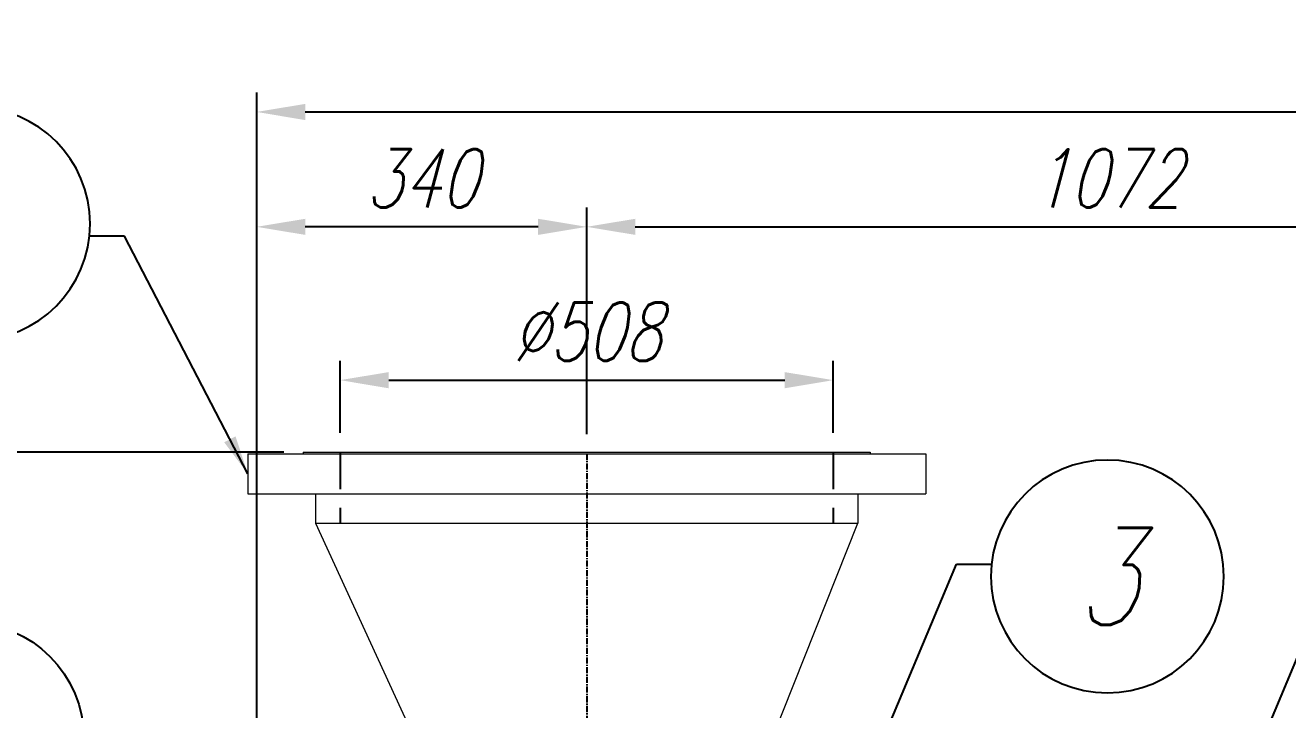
# Model space of a CAD drawing. Header units: millimetres. Extents: x -2122 to 22797, y 3569 to 89276.
# Drawn here: x -1186 to 114, y 88439 to 89145 of the extents above; entities that cross this region are included whole.
import ezdxf
from ezdxf.enums import TextEntityAlignment as Align

# ---------------------------------------------------------------- set-up
doc = ezdxf.new("R2010")
doc.units = ezdxf.units.MM
doc.header["$LTSCALE"] = 20
doc.linetypes.add('CENTER', pattern=[2, 1.25, -0.25, 0.25, -0.25])
doc.linetypes.add('HIDDEN', pattern=[9.525, 6.35, -3.175])
doc.layers.add('IA-DIBUJO', color=3, linetype='Continuous', lineweight=30)
for name, color, linetype in [('IA-DIM', 7, 'Continuous'), ('IA-EJES', 4, 'CENTER'), ('IA-SEGM', 1, 'HIDDEN'), ('IA-TEXT', 2, 'Continuous')]:
    doc.layers.add(name, color=color, linetype=linetype)
doc.styles.add('ING-AMB', font='romans.shx', dxfattribs={"width": 0.75, "oblique": 15})
doc.styles.add('SALVADOR', font='romans.shx', dxfattribs={"width": 0.75, "oblique": 15})
doc.dimstyles.new('ING-AMB 16', dxfattribs={"dimscale": 16, "dimtxt": 3, "dimasz": 2.5, "dimexe": 1, "dimexo": 1, "dimgap": 1, "dimtad": 1, "dimdec": 0, "dimzin": 0, "dimdsep": 46, "dimtxsty": 'ING-AMB', "dimcen": 0.1, "dimclrd": 7, "dimclre": 7, "dimclrt": 2, "dimadec": 0, "dimazin": 0, "dimtfac": 1, "dimtdec": 0, "dimtmove": 0, "dimatfit": 0, "dimfxl": 1.25, "dimtfill": 1, "dimtolj": 1, "dimtzin": 0, "dimarcsym": 1})
doc.dimstyles.new('ING-AMB 20', dxfattribs={"dimscale": 20, "dimtxt": 3, "dimasz": 2.5, "dimexe": 1, "dimexo": 1, "dimgap": 1, "dimtad": 1, "dimdec": 0, "dimzin": 0, "dimdsep": 46, "dimtxsty": 'ING-AMB', "dimcen": 0.1, "dimclrd": 7, "dimclre": 7, "dimclrt": 2, "dimadec": 0, "dimazin": 0, "dimtfac": 1, "dimtdec": 0, "dimtmove": 0, "dimatfit": 0, "dimfxl": 1.25, "dimtolj": 1, "dimtzin": 0, "dimarcsym": 1})

# ---------------------------------------------------------------- blocks, each defined once
blk = doc.blocks.new('*D8')
at = {"layer": 'Defpoints', "color": 0, "transparency": 16777216}
for p in [(-353.9, 88778.9), (-861.9, 88704.6), (-353.9, 88704.6)]:
    blk.add_point(p, dxfattribs=at)
at = {"layer": 'IA-DIM', "color": 7, "lineweight": -2, "transparency": 16777216}
for p, q in [((-861.9, 88724.6), (-861.9, 88798.9)), ((-353.9, 88724.6), (-353.9, 88798.9)), ((-811.9, 88778.9), (-403.9, 88778.9))]:
    blk.add_line(p, q, dxfattribs=at)
at = {"layer": 'IA-DIM', "color": 7, "transparency": 16777216}
for points in [[(-811.9, 88787.2), (-811.9, 88770.5), (-861.9, 88778.9)], [(-403.9, 88787.2), (-403.9, 88770.5), (-353.9, 88778.9)]]:
    blk.add_solid(points, dxfattribs=at)
at = {"layer": 'IA-DIM', "color": 2, "transparency": 16777216, "insert": (-607.9, 88828.9), "char_height": 60, "attachment_point": 5, "style": 'ING-AMB'}
blk.add_mtext('\\A1;%%C508', dxfattribs=at)
blk = doc.blocks.new('*D17')
at = {"layer": 'Defpoints', "color": 0, "transparency": 16777216}
for p in [(-947.9, 88936.9), (-607.9, 88704.6), (-947.9, 88101.7)]:
    blk.add_point(p, dxfattribs=at)
at = {"layer": 'IA-DIM', "color": 7, "lineweight": -2, "transparency": 16777216}
for p, q in [((-947.9, 88121.7), (-947.9, 88956.9)), ((-607.9, 88724.6), (-607.9, 88956.9)), ((-657.9, 88936.9), (-897.9, 88936.9))]:
    blk.add_line(p, q, dxfattribs=at)
at = {"layer": 'IA-DIM', "color": 7, "transparency": 16777216}
for points in [[(-897.9, 88945.2), (-897.9, 88928.6), (-947.9, 88936.9)], [(-657.9, 88945.2), (-657.9, 88928.6), (-607.9, 88936.9)]]:
    blk.add_solid(points, dxfattribs=at)
at = {"layer": 'IA-DIM', "color": 2, "transparency": 16777216, "insert": (-777.9, 88986.9), "char_height": 60, "attachment_point": 5, "style": 'ING-AMB'}
blk.add_mtext('\\A1;340', dxfattribs=at)
blk = doc.blocks.new('*D20')
at = {"layer": 'Defpoints', "color": 0, "transparency": 16777216}
for p in [(464.1, 88936.9), (-607.9, 88703.1), (464.1, 88014.6)]:
    blk.add_point(p, dxfattribs=at)
at = {"layer": 'IA-DIM', "color": 7, "lineweight": -2, "transparency": 16777216}
for p, q in [((-607.9, 88723.1), (-607.9, 88956.9)), ((464.1, 88034.6), (464.1, 88956.9)), ((-557.9, 88936.9), (414.1, 88936.9))]:
    blk.add_line(p, q, dxfattribs=at)
at = {"layer": 'IA-DIM', "color": 7, "transparency": 16777216}
for points in [[(-557.9, 88945.2), (-557.9, 88928.6), (-607.9, 88936.9)], [(414.1, 88945.2), (414.1, 88928.6), (464.1, 88936.9)]]:
    blk.add_solid(points, dxfattribs=at)
at = {"layer": 'IA-DIM', "color": 2, "transparency": 16777216, "insert": (-71.9, 88986.9), "char_height": 60, "attachment_point": 5, "style": 'ING-AMB'}
blk.add_mtext('\\A1;1072', dxfattribs=at)
blk = doc.blocks.new('*D22')
at = {"layer": 'Defpoints', "color": 0, "transparency": 16777216}
for p in [(-900, 88704.6), (-1417.2, 87809.6), (-1340, 87809.6)]:
    blk.add_point(p, dxfattribs=at)
at = {"layer": 'IA-DIM', "color": 7, "lineweight": -2, "transparency": 16777216}
for p, q in [((-920, 88704.6), (-1437.2, 88704.6)), ((-1417.2, 88654.6), (-1417.2, 87859.6)), ((-1360, 87809.6), (-1437.2, 87809.6))]:
    blk.add_line(p, q, dxfattribs=at)
at = {"layer": 'IA-DIM', "color": 7, "transparency": 16777216}
for points in [[(-1425.5, 88654.6), (-1408.9, 88654.6), (-1417.2, 88704.6)], [(-1425.5, 87859.6), (-1408.9, 87859.6), (-1417.2, 87809.6)]]:
    blk.add_solid(points, dxfattribs=at)
at = {"layer": 'IA-DIM', "color": 2, "transparency": 16777216, "insert": (-1467.2, 88257.1), "char_height": 60, "attachment_point": 5, "rotation": 90, "style": 'ING-AMB'}
blk.add_mtext('\\A1;895', dxfattribs=at)
blk = doc.blocks.new('*D28')
at = {"layer": 'Defpoints', "color": 0, "transparency": 16777216}
for p in [(2200.2, 89055.3), (-947.9, 88101.7), (2200.2, 88063.3)]:
    blk.add_point(p, dxfattribs=at)
at = {"layer": 'IA-DIM', "color": 7, "lineweight": -2, "transparency": 16777216}
for p, q in [((-947.9, 88121.7), (-947.9, 89075.3)), ((2200.2, 88083.3), (2200.2, 89075.3)), ((-897.9, 89055.3), (2150.2, 89055.3))]:
    blk.add_line(p, q, dxfattribs=at)
at = {"layer": 'IA-DIM', "color": 7, "transparency": 16777216}
for points in [[(-897.9, 89063.6), (-897.9, 89046.9), (-947.9, 89055.3)], [(2150.2, 89063.6), (2150.2, 89046.9), (2200.2, 89055.3)]]:
    blk.add_solid(points, dxfattribs=at)
at = {"layer": 'IA-DIM', "color": 2, "transparency": 16777216, "insert": (626.2, 89105.3), "char_height": 60, "attachment_point": 5, "style": 'ING-AMB'}
blk.add_mtext('\\A1;3148', dxfattribs=at)
blk = doc.blocks.new('EJE')
blk.add_circle((0, 6), 6)
at = {"style": 'SALVADOR', "oblique": 15, "width": 0.75}
blk.add_attdef('N', text='', height=5, dxfattribs=at).set_placement((0, 6), align=Align.MIDDLE)

msp = doc.modelspace()

# ---------------------------------------------------------------- linework, layer by layer
at = {"color": 0, "linetype": 'Continuous', "lineweight": 0}
msp.add_line((-315.8, 88704.6), (-315.8, 88703.1), dxfattribs=at)
at = {"layer": 'IA-DIBUJO', "color": 2, "linetype": 'Continuous', "lineweight": 0}
for p, q in [((-957.1, 88703.1), (-258.6, 88703.1)), ((-957.1, 88703.1), (-957.1, 88661.7)), ((-900, 88704.6), (-315.8, 88704.6)), ((-900, 88704.6), (-900, 88703.1)), ((-258.6, 88703.1), (-258.6, 88661.7)), ((-957.1, 88661.7), (-258.6, 88661.7))]:
    msp.add_line(p, q, dxfattribs=at)
at = {"layer": 'IA-DIBUJO', "color": 3, "linetype": 'Continuous', "lineweight": 0}
for p, q in [((-887.3, 88661.7), (-887.3, 88631.4)), ((-328.5, 88661.7), (-328.5, 88631.4)), ((-887.3, 88631.4), (-328.5, 88631.4))]:
    msp.add_line(p, q, dxfattribs=at)
at = {"layer": 'IA-DIBUJO', "color": 3, "linetype": 'Continuous', "lineweight": 0, "extrusion": (2.06626e-48, 1, -1.83697e-16)}
for p, q in [((-887.3, 88631.4), (-737.6, 88306.5)), ((-457.6, 88306.5), (-328.5, 88631.4))]:
    msp.add_line(p, q, dxfattribs=at)
at = {"layer": 'IA-EJES', "ltscale": 0.25}
msp.add_line((-607.9, 88703.1), (-607.9, 86925.4), dxfattribs=at)
at = {"layer": 'IA-SEGM', "ltscale": 0.3}
for p, q in [((-861.9, 88704.6), (-861.9, 88631.4)), ((-353.9, 88704.6), (-353.9, 88631.4))]:
    msp.add_line(p, q, dxfattribs=at)

# ---------------------------------------------------------------- block references
at = {"layer": 'IA-TEXT'}
ref = msp.add_blockref('EJE', (-1239.5, 89060), dxfattribs=dict(at, xscale=-20, yscale=20, zscale=20, rotation=180))
ref.add_attrib('N', '2', dxfattribs={"layer": '0', "height": 100, "style": 'SALVADOR', "oblique": 15, "width": 0.75}).set_placement((-1239.5, 88940), align=Align.MIDDLE)
ref = msp.add_blockref('EJE', (-71.4, 88456.6, 1283.4), dxfattribs=dict(at, xscale=-20, yscale=20, zscale=20))
ref.add_attrib('N', '3', dxfattribs={"layer": '0', "height": 100, "style": 'SALVADOR', "oblique": 15, "width": 0.75}).set_placement((-71.4, 88576.6, 1283.4), align=Align.MIDDLE)
at = {"layer": 'IA-TEXT', "xscale": 20, "yscale": 20, "zscale": 20}
msp.add_blockref('EJE', (-1245.8, 88289.3), dxfattribs=at).add_auto_attribs({'N': '1'})

# ---------------------------------------------------------------- dimensions: what is measured, and where the dimension line sits
at = {"layer": 'IA-DIM'}
for base, p1, p2, picture, middle in [((2200.2, 89055.3), (-947.9, 88101.7), (2200.2, 88063.3), '*D28', (626.2, 89105.3)), ((-947.9, 88936.9), (-607.9, 88704.6), (-947.9, 88101.7), '*D17', (-777.9, 88986.9)), ((464.1, 88936.9), (-607.9, 88703.1), (464.1, 88014.6), '*D20', (-71.9, 88986.9))]:
    dim = msp.add_linear_dim(base=base, p1=p1, p2=p2, dimstyle='ING-AMB 20', override={"dimpost": '\\X'}, dxfattribs=at)
    dim.commit()
    dim.dimension.update_dxf_attribs({"geometry": picture, "text_midpoint": middle})
dim = msp.add_linear_dim(base=(-353.9, 88778.9), p1=(-861.9, 88704.6), p2=(-353.9, 88704.6), text='%%C<>', dimstyle='ING-AMB 20', override={"dimpost": '\\X'}, dxfattribs=at)
dim.commit()
dim.dimension.update_dxf_attribs({"geometry": '*D8', "text_midpoint": (-607.9, 88828.9)})
dim = msp.add_linear_dim(base=(-1417.2, 87809.6), p1=(-900, 88704.6), p2=(-1340, 87809.6), angle=90, dimstyle='ING-AMB 20', override={"dimpost": '\\X'}, dxfattribs=at)
dim.commit()
dim.dimension.update_dxf_attribs({"geometry": '*D22', "text_midpoint": (-1467.2, 88257.1)})

# ---------------------------------------------------------------- leaders
at = {"layer": 'IA-TEXT'}
for points in [[(-957.1, 88682.4), (-1084, 88927.4), (-1120.2, 88927.4)], [(-468.3, 88013, 1283.4), (-226.9, 88589.2, 1283.4), (-190.7, 88589.2, 1283.4)], [(-90.2, 87981.4, 1283.4), (151.2, 88557.6, 1283.4), (187.3, 88557.6, 1283.4)]]:
    msp.add_leader(points, dimstyle='ING-AMB 16', override={"dimgap": 1, "dimtad": 0}, dxfattribs=at)

doc.saveas('drawing.dxf')
